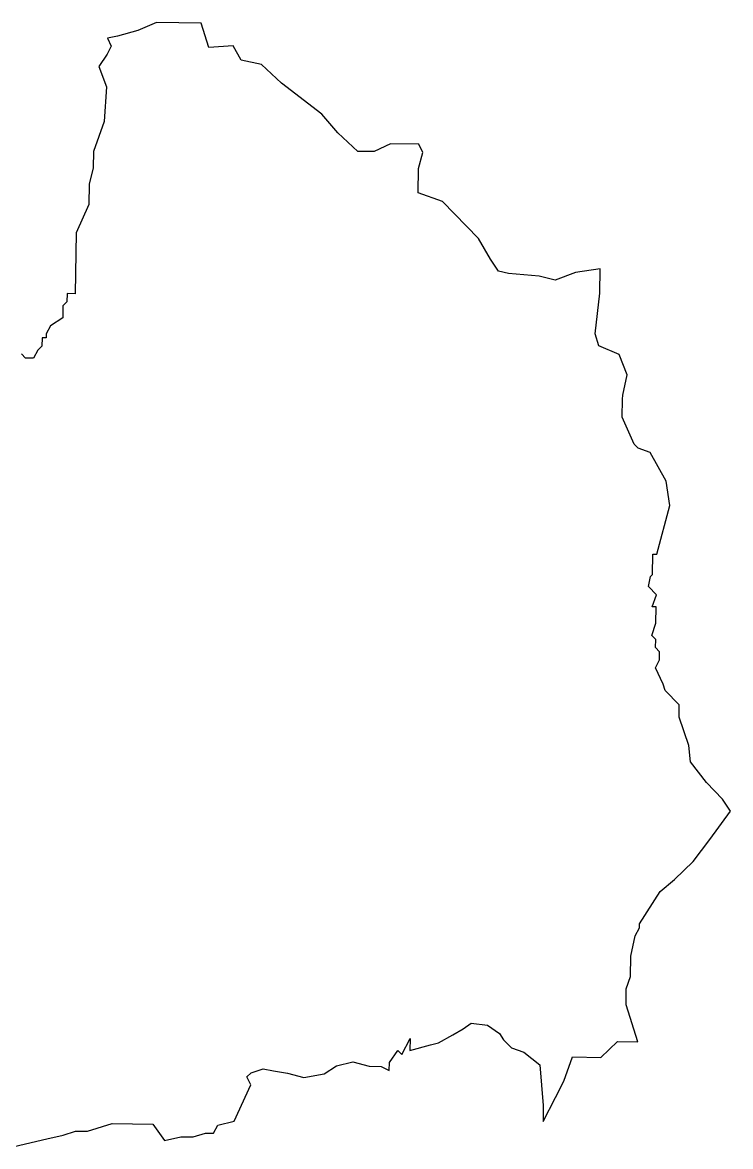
# Model space of a CAD drawing. Header units: feet. Extents: x 302379 to 307915, y 1946508 to 1951203.
# Drawn here: x 305538 to 307915, y 1947428 to 1951203 of the extents above; entities that cross this region are included whole.
import ezdxf

# ---------------------------------------------------------------- set-up
doc = ezdxf.new("R2010")
doc.units = ezdxf.units.FT
doc.header["$MEASUREMENT"] = 0
doc.layers.add('VILLAGE BOUNDRY', color=10, linetype='Continuous')

msp = doc.modelspace()

# ---------------------------------------------------------------- linework, layer by layer
at = {"layer": 'VILLAGE BOUNDRY'}
msp.add_lwpolyline([(305509.7, 1947428.3), (305619.3, 1947454), (305674.1, 1947466.9), (305715.2, 1947480), (305742.5, 1947479.6), (305756.2, 1947479.4), (305838.5, 1947505.5), (305974.9, 1947503.5), (306015.1, 1947448.3), (306069.9, 1947461.2), (306110.9, 1947460.6), (306152, 1947473.6), (306179.3, 1947473.3), (306193.3, 1947500.4), (306248.2, 1947513.2), (306304.5, 1947635.3), (306291.3, 1947662.8), (306305.1, 1947676.2), (306346.3, 1947689.3), (306380.3, 1947682), (306427.9, 1947674.5), (306482.4, 1947660), (306550.8, 1947672.7), (306592.2, 1947699.4), (306646.9, 1947712.3), (306701.4, 1947697.8), (306742.3, 1947697.2), (306769.4, 1947683.2), (306769.8, 1947710.5), (306797.7, 1947751.1), (306811.2, 1947737.2), (306839.2, 1947791.4), (306838.6, 1947750.5), (306907.2, 1947769.9), (306934.6, 1947776.4), (306982.8, 1947803), (307017.2, 1947823), (307044.8, 1947843.1), (307099.3, 1947835.4), (307139.8, 1947807.5), (307153.2, 1947786.9), (307180.1, 1947759.2), (307220.8, 1947744.9), (307274.8, 1947703.2), (307286.5, 1947566.5), (307285.7, 1947511.9), (307327.9, 1947593.2), (307355.9, 1947647.4), (307384.4, 1947729), (307480, 1947727.6), (307535.4, 1947781.4), (307603.6, 1947780.4), (307564.4, 1947903.8), (307565.2, 1947958.4), (307579.4, 1947999.2), (307580.4, 1948067.4), (307595.1, 1948135.5), (307609.1, 1948162.6), (307609.3, 1948176.2), (307679.1, 1948284.5), (307727.5, 1948324.7), (307789.8, 1948385.2), (307845.5, 1948459.5), (307915.1, 1948554.1), (307888.4, 1948595.4), (307861.5, 1948623.1), (307834.6, 1948650.8), (307781, 1948719.8), (307774.9, 1948774.6), (307742.2, 1948870.6), (307742.8, 1948911.6), (307695.7, 1948960), (307689.2, 1948980.6), (307662.7, 1949035.6), (307676.7, 1949062.7), (307677.1, 1949090), (307663.7, 1949103.8), (307664, 1949131.1), (307650.6, 1949145), (307664.8, 1949185.7), (307665.6, 1949240.3), (307652, 1949240.5), (307666.2, 1949281.3), (307639.3, 1949308.9), (307646.6, 1949343), (307653.6, 1949349.7), (307654.5, 1949417.9), (307668.2, 1949417.8), (307711.5, 1949581), (307699, 1949663.1), (307645.8, 1949759.4), (307605, 1949773.6), (307591.6, 1949787.5), (307550.9, 1949877.6), (307552.8, 1949938.2), (307553, 1949951.9), (307567.6, 1950019.9), (307541.3, 1950088.6), (307473.5, 1950116.9), (307460.4, 1950158), (307476.1, 1950294.3), (307477.2, 1950376.2), (307395.1, 1950363.7), (307326.5, 1950337.4), (307272.1, 1950351.8), (307169.8, 1950360.2), (307135.8, 1950367.5), (307109.1, 1950408.8), (307069.1, 1950477.7), (306948, 1950602.3), (306866.5, 1950630.8), (306867.7, 1950712.7), (306882.1, 1950767), (306868.9, 1950794.5), (306773.4, 1950795.9), (306718.4, 1950769.4), (306663.8, 1950770.2), (306596.4, 1950832.6), (306542.7, 1950894.8), (306407.7, 1950999.1), (306340.3, 1951061.6), (306272.2, 1951076.2), (306245.6, 1951124.4), (306163.6, 1951118.7), (306137.5, 1951201), (305987.4, 1951203.2), (305925.6, 1951176.8), (305857, 1951157.3), (305822.8, 1951150.9), (305836, 1951123.4), (305822, 1951096.4), (305794.1, 1951055.8), (305820.4, 1950987.2), (305811.9, 1950871.2), (305776.3, 1950769.4), (305775.5, 1950714.7), (305761.1, 1950660.4), (305760.1, 1950592.1), (305717.8, 1950497.2), (305714.8, 1950292.4), (305687.6, 1950292.8), (305687.2, 1950265.5), (305673.3, 1950252), (305672.7, 1950211.1), (305631.4, 1950184.4), (305617.3, 1950157.3), (305617.1, 1950143.6), (305603.5, 1950143.8), (305603.1, 1950116.5), (305589.2, 1950103.1), (305575.2, 1950076), (305547.9, 1950076.4), (305534.5, 1950090.2)], dxfattribs=at)

doc.saveas('drawing.dxf')
